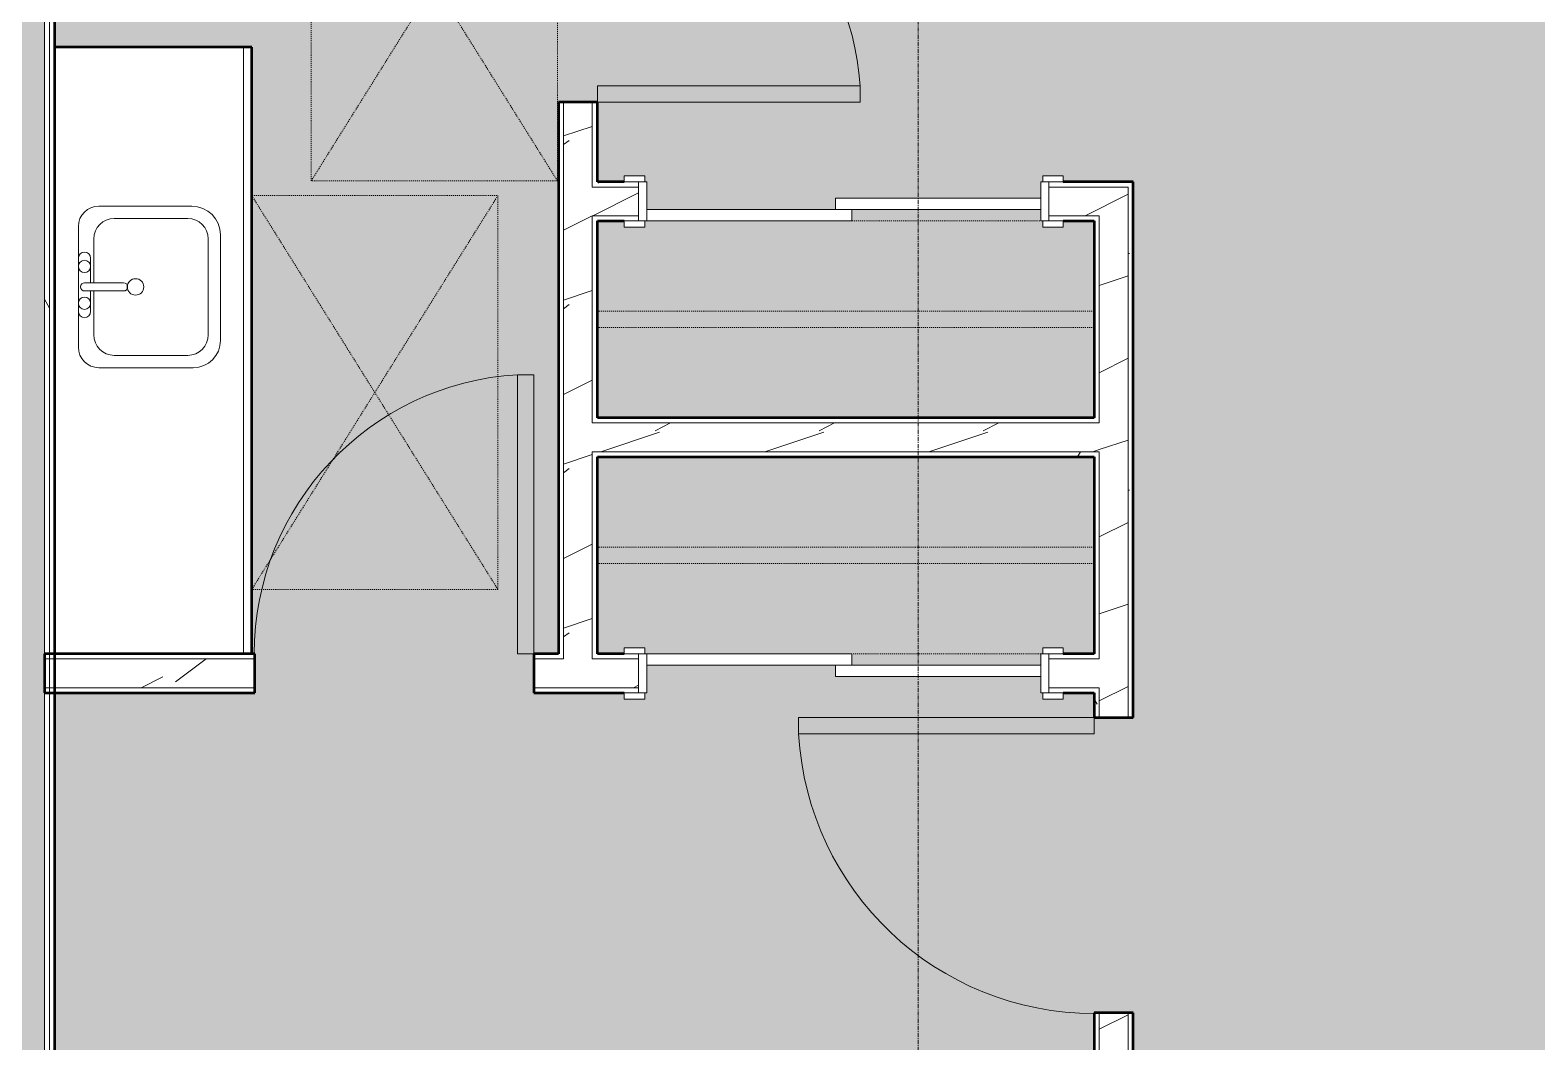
# Model space of a CAD drawing. Header units: inches. Extents: x -4292 to -464, y 9706 to 12474.
# Drawn here: x -2935.5 to -2751.9, y 10185.6 to 10308.9 of the extents above; entities that cross this region are included whole.
import ezdxf

# ---------------------------------------------------------------- set-up
doc = ezdxf.new("R2010")
doc.units = ezdxf.units.IN
doc.header["$MEASUREMENT"] = 0
doc.linetypes.add('Dash', pattern=[0.25, 0.125, -0.125])
doc.linetypes.add('Grid Line 1_2_', pattern=[0.875, 0.5, -0.125, 0.125, -0.125])
for name, color, linetype, lineweight in [('A-AREA-PATT-5', 41, 'Continuous', 9), ('A-DOOR-1', 7, 'Continuous', 9), ('A-DOOR-2', 90, 'Continuous', 20), ('A-DOOR-FRAM-1', 90, 'Continuous', 20), ('A-GENM-HDLN-1', 7, 'Dash', 9), ('A-WALL', 113, 'Continuous', 13), ('A-WALL-2', 250, 'Continuous', 50), ('A-WALL-3', 50, 'Continuous', 13), ('A-WALL-PATT-1', 7, 'Continuous', 9), ('A-WALL-PATT-2', 8, 'Continuous', 9), ('A-WALL-PATT-5', 111, 'Continuous', 9), ('I-WALL-1', 2, 'Continuous', 50), ('P-SANR-FIXT-1', 7, 'Continuous', 9), ('Q-CASE-1', 250, 'Continuous', 50), ('Q-CASE-2', 7, 'Continuous', 9), ('Q-CASE-HDLN-1', 7, 'Dash', 9), ('S-GRID-1', 1, 'Grid Line 1_2_', 9)]:
    doc.layers.add(name, color=color, linetype=linetype, lineweight=lineweight)
pattern_1 = [(0, (0, 0), (38.4, 9.6), [1.584, -27.216, 1.584, -27.216, -153.6]), (0, (0, 0), (38.4, 9.6), [-57.6, 1.584, -56.016, 1.584, -27.216, -67.2]), (0, (0, 0), (38.4, 9.6), [-144, 1.584, -17.616, 1.584, -46.416]), (120, (14.4, 4.8), (-27.513844, 28.4553755), [1.584, -27.216, 1.584, -27.216, -153.6]), (120, (14.4, 4.8), (-27.513844, 28.4553755), [-57.6, 1.584, -56.016, 1.584, -27.216, -67.2]), (120, (14.4, 4.8), (-27.513844, 28.4553755), [-144, 1.584, -17.616, 1.584, -46.416]), (240, (19.2, 24), (-10.886156, -38.0553755), [1.584, -27.216, 1.584, -27.216, -153.6]), (240, (19.2, 24), (-10.886156, -38.0553755), [-57.6, 1.584, -56.016, 1.584, -27.216, -67.2]), (240, (19.2, 24), (-10.886156, -38.0553755), [-144, 1.584, -17.616, 1.584, -46.416])]
pattern_2 = [(216.87, (7.997, 19.992), (59.9755286, 39.9843071), [9.996, -89.964]), (206.565, (19.992, 13.994), (-19.991807, -19.992219), [22.352, -22.352]), (198.435, (19.992, 3.998), (-39.983821, -19.991955), [12.644, -50.576])]

msp = doc.modelspace()

# ---------------------------------------------------------------- hatches: boundary and pattern name
at = {"layer": 'A-AREA-PATT-5'}
h = msp.add_hatch(color=256, dxfattribs=at)
h.paths.add_polyline_path([(-2862.7737, 10341.7644), (-2861.0237, 10341.7644), (-2861.0237, 10313.7644), (-2862.7737, 10313.7644), (-2862.7737, 10328.938)], flags=0)
h.paths.add_polyline_path([(-2932.5237, 9989.0644), (-2870.6362, 9989.0644), (-2870.6362, 10021.3394), (-2863.8737, 10021.3394), (-2863.8737, 10016.5894), (-2865.8862, 10016.5894), (-2865.8862, 9989.0644), (-2832.49, 9989.0644), (-2832.49, 10016.5894), (-2833.8737, 10016.5894), (-2833.8737, 10021.3394), (-2826.4362, 10021.3394), (-2826.4362, 10016.5894), (-2827.74, 10016.5894), (-2827.74, 9989.0644), (-2805.8737, 9989.0644), (-2805.8737, 10016.5894), (-2806.4362, 10016.5894), (-2806.4362, 10021.3394), (-2805.8737, 10021.3394), (-2805.8737, 10189.1144), (-2801.1237, 10189.1144), (-2801.1237, 9989.0644), (-2646.5487, 9989.0644), (-2646.5487, 10021.5894), (-2634.5112, 10021.5894), (-2634.5112, 10022.3144), (-2640.6987, 10022.3144), (-2640.6987, 10061.0761), (-2656.8237, 10061.0761), (-2656.8237, 10079.0761), (-2652.8237, 10079.0761), (-2652.8237, 10115.0761), (-2656.8237, 10115.0761), (-2656.8237, 10133.0761), (-2640.6987, 10133.0761), (-2640.6987, 10240.1769), (-2640.9292, 10246.5144), (-2666.0076, 10246.5144), (-2666.0076, 10239.4399), (-2682.5076, 10239.4399), (-2682.5076, 10246.5144), (-2696.1289, 10246.5144), (-2696.1289, 10239.4399), (-2712.6289, 10239.4399), (-2712.6289, 10246.5144), (-2725.2502, 10246.5144), (-2725.2502, 10239.4399), (-2741.7502, 10239.4399), (-2741.7502, 10246.5144), (-2749.2987, 10246.5144), (-2749.2987, 10282.5144), (-2746.6987, 10282.5144), (-2746.6987, 10283.9425), (-2746.5019, 10284.1394), (-2745.6058, 10284.1394), (-2745.6058, 10284.3894), (-2741.8412, 10284.3894), (-2741.8412, 10284.6394), (-2739.9397, 10284.6394), (-2739.9397, 10284.3894), (-2730.5487, 10284.3894), (-2730.5487, 10284.6394), (-2729.9582, 10284.6394), (-2729.9582, 10284.3894), (-2729.3676, 10284.3894), (-2729.3676, 10284.6394), (-2728.777, 10284.6394), (-2728.777, 10284.3894), (-2728.1865, 10284.3894), (-2728.1865, 10284.6394), (-2727.5959, 10284.6394), (-2727.5959, 10284.3894), (-2727.0054, 10284.3894), (-2727.0054, 10284.6394), (-2726.4148, 10284.6394), (-2726.4148, 10284.3894), (-2723.7917, 10284.3894), (-2723.7706, 10284.1394), (-2722.8423, 10284.1173), (-2722.7564, 10284.0817), (-2722.6987, 10283.9425), (-2722.6987, 10282.5144), (-2664.6987, 10282.5144), (-2664.6987, 10313.6092), (-2665.0737, 10313.6092), (-2665.0737, 10337.6092), (-2664.6987, 10337.6092), (-2664.6987, 10352.1394), (-2694.9487, 10352.1394), (-2694.9487, 10344.1394), (-2730.6987, 10344.1394), (-2730.6987, 10355.1894), (-2739.6987, 10355.1894), (-2739.6987, 10357.1269), (-2740.3237, 10357.1269), (-2740.3237, 10358.1894), (-2775.0737, 10358.1894), (-2775.0737, 10357.1269), (-2775.6987, 10357.1269), (-2775.6987, 10355.1894), (-2799.3737, 10355.1794), (-2799.3737, 10341.7644), (-2806.7737, 10341.7644), (-2806.7737, 10343.5144), (-2807.3987, 10343.5144), (-2807.3987, 10345.5144), (-2806.7737, 10345.5144), (-2806.7737, 10346.6394), (-2804.7737, 10346.6394), (-2804.7737, 10346.5144), (-2804.1237, 10346.5144), (-2804.1237, 10356.4375), (-2803.8987, 10356.4375), (-2803.8987, 10376.1394), (-2866.3987, 10376.1394), (-2866.3987, 10346.5144), (-2864.7737, 10346.5144), (-2864.7737, 10346.6394), (-2862.7737, 10346.6394), (-2862.7737, 10345.5144), (-2862.1487, 10345.5144), (-2862.1487, 10343.5144), (-2862.7737, 10343.5144), (-2862.7737, 10341.7644), (-2866.3987, 10341.7644), (-2866.3987, 10332.0644), (-2871.1487, 10332.0644), (-2871.1487, 10376.1394), (-2907.1487, 10376.1394), (-2907.1487, 10340.7894), (-2911.2737, 10340.7894), (-2911.2737, 10345.5394), (-2911.8987, 10345.5394), (-2911.8987, 10376.1394), (-2932.5237, 10376.1394), (-2932.5237, 10345.5394), (-2931.2737, 10345.5394), (-2931.2737, 10340.7894), (-2932.5237, 10340.7894), (-2932.5237, 10334.7656), (-2924.7975, 10334.7656), (-2923.8331, 10334.6386), (-2922.9344, 10334.2664), (-2922.1627, 10333.6742), (-2921.5705, 10332.9025), (-2921.1983, 10332.0038), (-2921.0713, 10330.9631), (-2921.0713, 10329.6511), (-2918.0475, 10329.9988), (-2917.0475, 10331.1905), (-2916.0475, 10331.7573), (-2914.538, 10332.1151), (-2914.0437, 10332.2022), (-2913.0475, 10332.2894), (-2911.0551, 10332.1151), (-2909.0475, 10331.5771), (-2907.0475, 10330.8492), (-2905.0475, 10329.9166), (-2903.0475, 10328.5292), (-2902.0475, 10327.5292), (-2901.5475, 10326.6631), (-2901.0475, 10325.2894), (-2901.0475, 10324.2894), (-2901.5475, 10322.9157), (-2902.0475, 10322.0496), (-2903.0475, 10321.0496), (-2905.0475, 10319.6622), (-2907.0475, 10318.7296), (-2909.5237, 10317.874), (-2911.0551, 10317.4637), (-2913.0475, 10317.2894), (-2914.538, 10317.4637), (-2915.0475, 10317.5535), (-2916.0475, 10317.8215), (-2917.0475, 10318.3883), (-2918.0475, 10319.58), (-2921.0713, 10319.9277), (-2921.0713, 10318.5394), (-2921.1983, 10317.575), (-2921.5705, 10316.6763), (-2922.1627, 10315.9046), (-2922.9344, 10315.3124), (-2923.8331, 10314.9401), (-2924.7975, 10314.8132), (-2932.5237, 10314.8132), (-2932.5237, 10306.7894), (-2908.5237, 10306.7894), (-2908.5237, 10232.8644), (-2908.1487, 10232.8644), (-2908.1487, 10228.1144), (-2932.5237, 10228.1144), (-2932.5237, 9992.9514)], flags=0)
h.paths.add_polyline_path([(-2835.1237, 9990.3394), (-2863.1237, 9990.3394), (-2863.1237, 10015.5894), (-2853.6152, 10015.5894), (-2853.5902, 10016.0894), (-2853.1323, 10016.0894), (-2853.1323, 10015.5894), (-2836.861, 10015.5894), (-2836.8235, 10016.0894), (-2836.1365, 10016.0894), (-2836.1365, 10015.5894), (-2835.1237, 10015.5894), (-2835.1237, 9991.3394)], flags=0)
h.paths.add_polyline_path([(-2653.7737, 10013.5864), (-2701.7737, 10013.5864), (-2701.7737, 10048.5864), (-2695.7737, 10048.5864), (-2695.7737, 10049.5864), (-2659.7737, 10049.5864), (-2659.7737, 10048.5864), (-2653.7737, 10048.5864), (-2653.7737, 10014.2736)], flags=0)
h.paths.add_polyline_path([(-2920.5724, 10026.1144), (-2930.5862, 10026.1144), (-2930.5862, 10044.1144), (-2912.5862, 10044.1144), (-2912.5862, 10026.1144)], flags=0)
h.paths.add_polyline_path([(-2912.5862, 10048.1144), (-2931.0862, 10048.1144), (-2931.0862, 10126.1144), (-2851.0862, 10126.1144), (-2851.0862, 10048.1144), (-2862.279, 10048.1144)], flags=0)
h.paths.add_polyline_path([(-2737.0987, 10058.5864), (-2741.0987, 10058.5864), (-2741.0987, 10142.5864), (-2706.0987, 10142.5864), (-2706.0987, 10136.5864), (-2705.0987, 10136.5864), (-2705.0987, 10064.5864), (-2706.0987, 10064.5864), (-2706.0987, 10058.5864), (-2733.5987, 10058.5864)], flags=0)
h.paths.add_polyline_path([(-2930.5862, 10128.0462), (-2930.5862, 10146.0462), (-2912.5862, 10146.0462), (-2912.5862, 10128.0462)], flags=0)
h.paths.add_polyline_path([(-2695.7737, 10151.5864), (-2695.7737, 10152.5864), (-2701.7737, 10152.5864), (-2701.7737, 10187.5864), (-2653.7737, 10187.5864), (-2653.7737, 10152.5864), (-2659.7737, 10152.5864), (-2659.7737, 10151.5864), (-2677.9586, 10151.5864)], flags=0)
h.paths.add_polyline_path([(-2805.8737, 10225.1144), (-2805.8737, 10228.1144), (-2809.6362, 10228.1144), (-2809.6362, 10227.3644), (-2812.1362, 10227.3644), (-2812.1362, 10228.1144), (-2812.3862, 10228.1144), (-2812.3862, 10230.1144), (-2837.3862, 10230.1144), (-2837.3862, 10231.4894), (-2860.3862, 10231.4894), (-2860.3862, 10228.1144), (-2860.6362, 10228.0714), (-2860.6362, 10227.3644), (-2863.1362, 10227.3644), (-2863.1362, 10228.1144), (-2874.1487, 10228.1144), (-2874.1487, 10232.8644), (-2871.1487, 10232.8644), (-2871.1487, 10300.0644), (-2866.3987, 10300.0644), (-2866.3987, 10290.3644), (-2863.1362, 10290.3644), (-2863.1362, 10291.1144), (-2860.6362, 10291.1144), (-2860.6362, 10290.3644), (-2860.3862, 10290.3644), (-2860.3862, 10286.9894), (-2837.3862, 10286.9894), (-2837.3862, 10288.3644), (-2812.3862, 10288.3644), (-2812.3862, 10290.3644), (-2812.1362, 10290.3644), (-2812.1362, 10291.1144), (-2809.6362, 10291.1144), (-2809.6362, 10290.3644), (-2801.1237, 10290.3644), (-2801.1237, 10225.1144), (-2805.2487, 10225.1144)], flags=0)
h.paths.add_polyline_path([(-2812.3862, 10231.4894), (-2812.3706, 10232.8644), (-2812.1362, 10232.8644), (-2812.1362, 10233.6144), (-2809.6362, 10233.6144), (-2809.6362, 10232.8644), (-2805.8737, 10232.8644), (-2805.8737, 10256.8644), (-2866.3987, 10256.8644), (-2866.3987, 10232.8644), (-2863.1362, 10232.8644), (-2863.1362, 10233.6144), (-2860.6362, 10233.6144), (-2860.6362, 10232.8644), (-2835.3862, 10232.8644), (-2835.3862, 10231.4894)], flags=0)
h.paths.add_polyline_path([(-2809.6362, 10261.6144), (-2805.8737, 10261.6144), (-2805.8737, 10285.6144), (-2809.6362, 10285.6144), (-2809.6362, 10284.8644), (-2812.1362, 10284.8644), (-2812.1362, 10285.6144), (-2812.3862, 10285.6144), (-2812.3862, 10286.9894), (-2835.3862, 10286.9894), (-2835.3862, 10285.6144), (-2860.6362, 10285.6144), (-2860.6362, 10284.8644), (-2863.1362, 10284.8644), (-2863.1362, 10285.6144), (-2866.3987, 10285.6144), (-2866.3987, 10261.6144), (-2811.3862, 10261.6144)], flags=0)
h.paths.add_polyline_path([(-2806.7737, 10313.7644), (-2808.5237, 10313.7644), (-2808.5237, 10341.7644), (-2806.7737, 10341.7644), (-2806.7737, 10328.938)], flags=0)
h.paths.add_polyline_path([(-2741.4487, 10319.1894), (-2741.4487, 10355.1894), (-2739.6987, 10355.1894), (-2739.6987, 10319.1894)], flags=0)
h.paths.add_polyline_path([(-2863.3237, 10348.0987), (-2863.3237, 10374.0987), (-2838.3237, 10374.0987), (-2838.3237, 10348.0987), (-2862.7737, 10348.0987)], flags=0)
h.paths.add_polyline_path([(-2730.6987, 10374.1394), (-2694.9487, 10374.1394), (-2694.9487, 10376.1394), (-2730.6987, 10376.1394)], flags=0)
at = {"layer": 'A-WALL-PATT-1'}
h = msp.add_hatch(dxfattribs=at)
h.set_pattern_fill('FP_1', color=256, style=0, pattern_type=2)
h.set_pattern_definition(pattern_1)
h.paths.add_polyline_path([(-2801.1237, 10289.7394), (-2801.1237, 10290.3644), (-2811.3862, 10290.3644), (-2811.3862, 10289.7394), (-2801.7487, 10289.7394)], flags=0)
h.paths.add_polyline_path([(-2866.3987, 10289.7394), (-2861.3862, 10289.7394), (-2861.3862, 10290.3644), (-2866.3987, 10290.3644)], flags=0)
h = msp.add_hatch(dxfattribs=at)
h.set_pattern_fill('FP_1', color=256, style=0, pattern_type=2)
h.set_pattern_definition(pattern_1)
h.paths.add_polyline_path([(-2801.1237, 9988.4394), (-2801.1237, 10189.1144), (-2801.7487, 10189.1144), (-2801.7487, 9988.4394)], flags=0)
h.paths.add_polyline_path([(-2801.7487, 10225.1144), (-2801.1237, 10225.1144), (-2801.1237, 10289.7394), (-2801.7487, 10289.7394), (-2801.7487, 10231.7252)], flags=0)
h = msp.add_hatch(dxfattribs=at)
h.set_pattern_fill('FP_1', color=256, style=0, pattern_type=2)
h.set_pattern_definition(pattern_1)
h.paths.add_polyline_path([(-2805.2487, 9988.4394), (-2805.2487, 10189.1144), (-2805.8737, 10189.1144), (-2805.8737, 9988.4394)], flags=0)
h.paths.add_polyline_path([(-2805.8737, 10225.1144), (-2805.2487, 10225.1144), (-2805.2487, 10228.7394), (-2805.8737, 10228.7394), (-2805.8737, 10228.1144)], flags=0)
h.paths.add_polyline_path([(-2805.2487, 10232.2394), (-2805.2487, 10257.4894), (-2805.8737, 10257.4894), (-2805.8737, 10232.2394)], flags=0)
h.paths.add_polyline_path([(-2805.8737, 10260.9894), (-2805.2487, 10260.9894), (-2805.2487, 10285.6144), (-2805.8737, 10285.6144), (-2805.8737, 10261.6144)], flags=0)
h = msp.add_hatch(dxfattribs=at)
h.set_pattern_fill('FP_1', color=256, style=0, pattern_type=2)
h.set_pattern_definition(pattern_1)
h.paths.add_polyline_path([(-2843.3467, 10256.8644), (-2805.8737, 10256.8644), (-2805.8737, 10257.4894), (-2866.3987, 10257.4894), (-2866.3987, 10256.8644)], flags=0)
at = {"layer": 'A-WALL-PATT-2'}
h = msp.add_hatch(dxfattribs=at)
h.set_pattern_fill('FP_2', color=256, style=0, pattern_type=2)
h.set_pattern_definition(pattern_2)
h.paths.add_polyline_path([(-2867.04, 10232.2394), (-2867.0237, 10232.2394), (-2867.0237, 10300.0644), (-2870.5237, 10300.0644), (-2870.5237, 10232.2394)], flags=0)
h.paths.add_polyline_path([(-2867.0237, 10332.0644), (-2867.0237, 10377.3894), (-2870.5237, 10377.3894), (-2870.5237, 10332.0644)], flags=0)
h = msp.add_hatch(dxfattribs=at)
h.set_pattern_fill('FP_2', color=256, style=0, pattern_type=2)
h.set_pattern_definition(pattern_2)
h.paths.add_polyline_path([(-2805.2487, 10286.2394), (-2801.7487, 10286.2394), (-2801.7487, 10289.7394), (-2811.3862, 10289.7394), (-2811.3862, 10286.2394), (-2805.8737, 10286.2394)], flags=0)
h.paths.add_polyline_path([(-2861.3862, 10286.2394), (-2861.3862, 10289.7394), (-2867.0237, 10289.7394), (-2867.0237, 10286.2394), (-2866.3987, 10286.2394)], flags=0)
h = msp.add_hatch(dxfattribs=at)
h.set_pattern_fill('FP_2', color=256, style=0, pattern_type=2)
h.set_pattern_definition(pattern_2)
h.paths.add_polyline_path([(-2805.2487, 9988.4394), (-2801.7487, 9988.4394), (-2801.7487, 10189.1144), (-2805.2487, 10189.1144), (-2805.2487, 9996.7836)], flags=0)
h.paths.add_polyline_path([(-2805.2487, 10225.1144), (-2801.7487, 10225.1144), (-2801.7487, 10286.2394), (-2805.2487, 10286.2394), (-2805.2487, 10228.7394)], flags=0)
h = msp.add_hatch(dxfattribs=at)
h.set_pattern_fill('FP_2', color=256, style=0, pattern_type=2)
h.set_pattern_definition(pattern_2)
h.paths.add_polyline_path([(-2805.2487, 10257.4894), (-2805.2487, 10260.9894), (-2867.0237, 10260.9894), (-2867.0237, 10257.4894), (-2805.8737, 10257.4894)], flags=0)
h = msp.add_hatch(dxfattribs=at)
h.set_pattern_fill('FP_2', color=256, style=0, pattern_type=2)
h.set_pattern_definition(pattern_2)
h.paths.add_polyline_path([(-2811.3862, 10228.7394), (-2805.2487, 10228.7394), (-2805.2487, 10232.2394), (-2811.3862, 10232.2394), (-2811.3862, 10231.1273)], flags=0)
h.paths.add_polyline_path([(-2871.11, 10228.7394), (-2861.3862, 10228.7394), (-2861.3862, 10232.2394), (-2874.1487, 10232.2394), (-2874.1487, 10228.7394)], flags=0)
h.paths.add_polyline_path([(-2909.5237, 10228.7394), (-2908.1487, 10228.7394), (-2908.1487, 10232.2394), (-2932.5237, 10232.2394), (-2932.5237, 10228.7394)], flags=0)
at = {"layer": 'A-WALL-PATT-5'}
h = msp.add_hatch(dxfattribs=at)
h.set_pattern_fill('FP_41', color=256, style=0, pattern_type=2)
h.set_pattern_definition([(161.57, (0.6, 0.6), (-4.80033747, -0.00041462), [0, -34.152, 3.792, 0]), (18.43, (-0.6, 0.6), (-4.80033747, 0.00041462), [0, -34.152, 3.792, 0]), (108.43, (0.6, 0.6), (2.39913218, -12.00105099), [11.382, -26.562]), (71.57, (-0.6, 0.6), (2.39913218, 12.00105099), [11.382, -26.562])])
h.paths.add_polyline_path([(-2933.7737, 9988.8144), (-2933.7737, 10377.3894), (-2937.2737, 10377.3894), (-2937.2737, 9988.8144)], flags=0)
h = msp.add_hatch(dxfattribs=at)
h.set_pattern_fill('FP_1', color=256, style=0, pattern_type=2)
h.set_pattern_definition(pattern_1)
h.paths.add_polyline_path([(-2933.1487, 9988.8144), (-2933.1487, 10376.7644), (-2933.7737, 10376.7614), (-2933.7737, 9988.8144)], flags=0)
h = msp.add_hatch(dxfattribs=at)
h.set_pattern_fill('FP_1', color=256, style=0, pattern_type=2)
h.set_pattern_definition(pattern_1)
h.paths.add_polyline_path([(-2932.5237, 9988.8144), (-2932.5237, 10376.1394), (-2933.1487, 10376.1394), (-2933.1487, 9988.8144)], flags=0)

# ---------------------------------------------------------------- linework, layer by layer
at = {"layer": 'A-DOOR-1'}
for p, q in [((-2863.1362, 10291.1144), (-2860.6362, 10291.1144)), ((-2863.1362, 10290.3644), (-2863.1362, 10291.1144)), ((-2860.6362, 10290.3644), (-2863.1362, 10290.3644)), ((-2860.6362, 10291.1144), (-2860.6362, 10290.3644)), ((-2812.1362, 10291.1144), (-2809.6362, 10291.1144)), ((-2812.1362, 10290.3644), (-2812.1362, 10291.1144)), ((-2809.6362, 10290.3644), (-2812.1362, 10290.3644)), ((-2809.6362, 10291.1144), (-2809.6362, 10290.3644)), ((-2863.1362, 10285.6144), (-2860.6362, 10285.6144)), ((-2863.1362, 10284.8644), (-2863.1362, 10285.6144)), ((-2860.6362, 10284.8644), (-2863.1362, 10284.8644)), ((-2860.6362, 10285.6144), (-2860.6362, 10284.8644)), ((-2812.1362, 10285.6144), (-2809.6362, 10285.6144)), ((-2812.1362, 10284.8644), (-2812.1362, 10285.6144)), ((-2809.6362, 10284.8644), (-2812.1362, 10284.8644)), ((-2809.6362, 10285.6144), (-2809.6362, 10284.8644)), ((-2860.6362, 10233.6144), (-2863.1362, 10233.6144)), ((-2863.1362, 10233.6144), (-2863.1362, 10232.8644)), ((-2860.6362, 10232.8644), (-2860.6362, 10233.6144)), ((-2809.6362, 10233.6144), (-2812.1362, 10233.6144)), ((-2812.1362, 10233.6144), (-2812.1362, 10232.8644)), ((-2809.6362, 10232.8644), (-2809.6362, 10233.6144)), ((-2863.1362, 10232.8644), (-2860.6362, 10232.8644)), ((-2812.1362, 10232.8644), (-2809.6362, 10232.8644)), ((-2860.6362, 10228.1144), (-2863.1362, 10228.1144)), ((-2863.1362, 10228.1144), (-2863.1362, 10227.3644)), ((-2860.6362, 10227.3644), (-2860.6362, 10228.1144)), ((-2809.6362, 10228.1144), (-2812.1362, 10228.1144)), ((-2812.1362, 10228.1144), (-2812.1362, 10227.3644)), ((-2809.6362, 10227.3644), (-2809.6362, 10228.1144)), ((-2863.1362, 10227.3644), (-2860.6362, 10227.3644)), ((-2812.1362, 10227.3644), (-2809.6362, 10227.3644))]:
    msp.add_line(p, q, dxfattribs=at)
for centre, radius, start, end in [((-2866.3987, 10300.0644), 32.0666, 3.575871, 90), ((-2874.1487, 10232.8644), 34.0666, 93.365687, 180), ((-2805.8737, 10225.1144), 36.0666, 183.178852, 270)]:
    msp.add_arc(centre, radius, start, end, dxfattribs=at)
at = {"layer": 'A-DOOR-2'}
for p, q in [((-2866.3987, 10302.0644), (-2834.3946, 10302.0644)), ((-2866.3987, 10300.0644), (-2866.3987, 10302.0644)), ((-2834.3946, 10300.0644), (-2834.3946, 10302.0644)), ((-2866.3987, 10300.0644), (-2834.3946, 10300.0644)), ((-2837.3862, 10288.3644), (-2812.3862, 10288.3644)), ((-2837.3862, 10286.9894), (-2837.3862, 10288.3644)), ((-2812.3862, 10288.3644), (-2812.3862, 10286.9894)), ((-2860.3862, 10286.9894), (-2835.3862, 10286.9894)), ((-2860.3862, 10285.6144), (-2860.3862, 10286.9894)), ((-2812.3862, 10286.9894), (-2837.3862, 10286.9894)), ((-2835.3862, 10286.9894), (-2835.3862, 10285.6144)), ((-2835.3862, 10285.6144), (-2860.3862, 10285.6144)), ((-2876.1487, 10232.8644), (-2876.1487, 10266.8722)), ((-2874.1487, 10266.8722), (-2876.1487, 10266.8722)), ((-2874.1487, 10232.8644), (-2874.1487, 10266.8722)), ((-2874.1487, 10232.8644), (-2876.1487, 10232.8644)), ((-2835.3862, 10232.8644), (-2860.3862, 10232.8644)), ((-2860.3862, 10232.8644), (-2860.3862, 10231.4894)), ((-2860.3862, 10231.4894), (-2835.3862, 10231.4894)), ((-2812.3862, 10231.4894), (-2837.3862, 10231.4894)), ((-2837.3862, 10231.4894), (-2837.3862, 10230.1144)), ((-2835.3862, 10231.4894), (-2835.3862, 10232.8644)), ((-2812.3862, 10230.1144), (-2812.3862, 10231.4894)), ((-2837.3862, 10230.1144), (-2812.3862, 10230.1144)), ((-2841.8848, 10225.1144), (-2841.8848, 10223.1144)), ((-2805.8737, 10225.1144), (-2841.8848, 10225.1144)), ((-2805.8737, 10225.1144), (-2805.8737, 10223.1144)), ((-2805.8737, 10223.1144), (-2841.8848, 10223.1144))]:
    msp.add_line(p, q, dxfattribs=at)
at = {"layer": 'A-DOOR-FRAM-1'}
for p, q in [((-2861.3862, 10290.3644), (-2860.3862, 10290.3644)), ((-2861.3862, 10285.6144), (-2861.3862, 10290.3644)), ((-2860.3862, 10290.3644), (-2860.3862, 10285.6144)), ((-2812.3862, 10290.3644), (-2811.3862, 10290.3644)), ((-2812.3862, 10285.6144), (-2812.3862, 10290.3644)), ((-2811.3862, 10290.3644), (-2811.3862, 10285.6144)), ((-2860.3862, 10285.6144), (-2861.3862, 10285.6144)), ((-2811.3862, 10285.6144), (-2812.3862, 10285.6144)), ((-2860.3862, 10232.8644), (-2861.3862, 10232.8644)), ((-2861.3862, 10232.8644), (-2861.3862, 10228.1144)), ((-2860.3862, 10228.1144), (-2860.3862, 10232.8644)), ((-2812.3862, 10232.8644), (-2812.3862, 10228.1144)), ((-2811.3862, 10232.8644), (-2812.3862, 10232.8644)), ((-2811.3862, 10228.1144), (-2811.3862, 10232.8644)), ((-2861.3862, 10228.1144), (-2860.3862, 10228.1144)), ((-2812.3862, 10228.1144), (-2811.3862, 10228.1144))]:
    msp.add_line(p, q, dxfattribs=at)
at = {"layer": 'A-GENM-HDLN-1'}
for p, q in [((-2901.2737, 10290.4894), (-2871.2737, 10338.4894)), ((-2871.2737, 10290.4894), (-2901.2737, 10338.4894)), ((-2871.2737, 10338.4894), (-2871.2737, 10290.4894)), ((-2901.2737, 10290.4894), (-2901.2737, 10323.6679)), ((-2871.2737, 10290.4894), (-2901.2737, 10290.4894)), ((-2908.5237, 10240.7065), (-2878.5237, 10288.7065)), ((-2878.5237, 10240.7065), (-2908.5237, 10288.7065)), ((-2908.5237, 10288.7065), (-2878.5237, 10288.7065)), ((-2878.5237, 10288.7065), (-2878.5237, 10240.7065)), ((-2878.5237, 10240.7065), (-2908.5237, 10240.7065))]:
    msp.add_line(p, q, dxfattribs=at)
at = {"layer": 'A-WALL'}
for p, q in [((-2933.7737, 10377.3894), (-2933.7737, 9988.8144)), ((-2933.1487, 10376.7644), (-2933.1487, 9988.8144))]:
    msp.add_line(p, q, dxfattribs=at)
at = {"layer": 'A-WALL-2'}
for p, q in [((-2871.1487, 10300.0644), (-2871.1487, 10232.8644)), ((-2866.3987, 10300.0644), (-2871.1487, 10300.0644)), ((-2866.3987, 10290.3644), (-2866.3987, 10300.0644)), ((-2863.1362, 10290.3644), (-2866.3987, 10290.3644)), ((-2801.1237, 10290.3644), (-2809.6362, 10290.3644)), ((-2801.1237, 10289.7394), (-2801.1237, 10290.3644)), ((-2801.1237, 10285.6144), (-2801.1237, 10289.7394)), ((-2866.3987, 10285.6144), (-2863.1362, 10285.6144)), ((-2866.3987, 10261.6144), (-2866.3987, 10285.6144)), ((-2809.6362, 10285.6144), (-2805.8737, 10285.6144)), ((-2805.8737, 10285.6144), (-2805.8737, 10261.6144)), ((-2801.1237, 10225.1144), (-2801.1237, 10285.6144)), ((-2805.8737, 10261.6144), (-2866.3987, 10261.6144)), ((-2866.3987, 10232.8644), (-2866.3987, 10256.8644)), ((-2866.3987, 10256.8644), (-2805.8737, 10256.8644)), ((-2805.8737, 10256.8644), (-2805.8737, 10232.8644)), ((-2908.1487, 10232.8644), (-2933.7737, 10232.8644)), ((-2933.7737, 10232.8644), (-2933.7737, 10228.1144)), ((-2908.1487, 10228.1144), (-2908.1487, 10232.8644)), ((-2871.1487, 10232.8644), (-2874.1487, 10232.8644)), ((-2874.1487, 10232.8644), (-2874.1487, 10228.1144)), ((-2863.1362, 10232.8644), (-2866.3987, 10232.8644)), ((-2805.8737, 10232.8644), (-2809.6362, 10232.8644)), ((-2933.7737, 10228.1144), (-2908.1487, 10228.1144)), ((-2874.1487, 10228.1144), (-2863.1362, 10228.1144)), ((-2809.6362, 10228.1144), (-2805.8737, 10228.1144)), ((-2805.8737, 10228.1144), (-2805.8737, 10225.1144)), ((-2805.8737, 10225.1144), (-2801.1237, 10225.1144)), ((-2801.1237, 10189.1144), (-2805.8737, 10189.1144)), ((-2805.8737, 10189.1144), (-2805.8737, 9988.4394)), ((-2801.1237, 9988.4394), (-2801.1237, 10189.1144))]:
    msp.add_line(p, q, dxfattribs=at)
at = {"layer": 'A-WALL-3'}
for p, q in [((-2870.5237, 10232.8644), (-2870.5237, 10300.0644)), ((-2867.0237, 10289.7394), (-2867.0237, 10300.0644)), ((-2866.3987, 10289.7394), (-2867.0237, 10289.7394)), ((-2861.3862, 10289.7394), (-2866.3987, 10289.7394)), ((-2801.7487, 10289.7394), (-2811.3862, 10289.7394)), ((-2801.7487, 10289.7394), (-2801.7487, 10286.2394)), ((-2866.3987, 10286.2394), (-2867.0237, 10286.2394)), ((-2867.0237, 10260.9894), (-2867.0237, 10286.2394)), ((-2861.3862, 10286.2394), (-2866.3987, 10286.2394)), ((-2805.2487, 10286.2394), (-2811.3862, 10286.2394)), ((-2805.2487, 10286.2394), (-2805.2487, 10285.6144)), ((-2805.2487, 10285.6144), (-2805.2487, 10260.9894)), ((-2801.7487, 10286.2394), (-2801.7487, 10285.6144)), ((-2801.7487, 10285.6144), (-2801.7487, 10225.1144)), ((-2866.3987, 10260.9894), (-2867.0237, 10260.9894)), ((-2866.3987, 10260.9894), (-2805.8737, 10260.9894)), ((-2805.8737, 10260.9894), (-2805.2487, 10260.9894)), ((-2867.0237, 10232.8644), (-2867.0237, 10257.4894)), ((-2866.3987, 10257.4894), (-2867.0237, 10257.4894)), ((-2866.3987, 10257.4894), (-2805.8737, 10257.4894)), ((-2805.8737, 10257.4894), (-2805.2487, 10257.4894)), ((-2805.2487, 10257.4894), (-2805.2487, 10232.2394)), ((-2933.7737, 10232.2394), (-2908.1487, 10232.2394)), ((-2874.1487, 10232.2394), (-2870.5237, 10232.2394)), ((-2870.5237, 10232.2394), (-2870.5237, 10232.8644)), ((-2867.0237, 10232.2394), (-2867.0237, 10232.8644)), ((-2867.0237, 10232.2394), (-2861.3862, 10232.2394)), ((-2811.3862, 10232.2394), (-2805.8737, 10232.2394)), ((-2805.8737, 10232.2394), (-2805.2487, 10232.2394)), ((-2933.7737, 10228.7394), (-2908.1487, 10228.7394)), ((-2874.1487, 10228.7394), (-2861.3862, 10228.7394)), ((-2811.3862, 10228.7394), (-2805.8737, 10228.7394)), ((-2805.8737, 10228.7394), (-2805.2487, 10228.7394)), ((-2805.2487, 10228.7394), (-2805.2487, 10225.1144)), ((-2805.2487, 10189.1144), (-2805.2487, 9988.4394)), ((-2801.7487, 10189.1144), (-2801.7487, 9988.4394))]:
    msp.add_line(p, q, dxfattribs=at)
at = {"layer": 'I-WALL-1'}
msp.add_line((-2932.5237, 9988.8144), (-2932.5237, 10376.1394), dxfattribs=at)
at = {"layer": 'P-SANR-FIXT-1'}
for p, q in [((-2927.1487, 10287.4139), (-2915.8259, 10287.4139)), ((-2927.1487, 10287.4139), (-2915.8259, 10287.4139)), ((-2929.6487, 10270.2289), (-2929.6487, 10284.9139)), ((-2929.6487, 10270.2289), (-2929.6487, 10284.9139)), ((-2925.2737, 10285.9139), (-2916.3259, 10285.9139)), ((-2927.7737, 10278.0714), (-2927.7737, 10283.4139)), ((-2913.8259, 10283.4139), (-2913.8259, 10271.7289)), ((-2912.3259, 10283.9139), (-2912.3259, 10271.0497)), ((-2912.3259, 10283.9139), (-2912.3259, 10271.0497)), ((-2929.6487, 10274.5714), (-2929.6487, 10281.0714)), ((-2928.1487, 10281.0714), (-2928.1487, 10278.0714)), ((-2928.8849, 10278.0714), (-2924.1466, 10278.0714)), ((-2928.8849, 10277.0714), (-2924.1466, 10277.0714)), ((-2928.1487, 10277.0714), (-2928.1487, 10274.5714)), ((-2927.7737, 10271.7289), (-2927.7737, 10277.0714)), ((-2916.3259, 10269.2289), (-2925.2737, 10269.2289)), ((-2915.6468, 10267.7289), (-2927.1487, 10267.7289)), ((-2915.6468, 10267.7289), (-2927.1487, 10267.7289))]:
    msp.add_line(p, q, dxfattribs=at)
for centre, radius, start, end in [((-2927.1487, 10284.9139), 2.5, 90, 180), ((-2927.1487, 10284.9139), 2.5, 90, 180), ((-2915.8259, 10283.9139), 3.5, 0, 90), ((-2915.8259, 10283.9139), 3.5, 0, 90), ((-2925.2737, 10283.4139), 2.5, 90, 180), ((-2916.3259, 10283.4139), 2.5, 0, 90), ((-2928.8987, 10281.0714), 0.75, 0, 180), ((-2928.8987, 10280.0714), 0.75, 90, 270), ((-2928.8987, 10280.0714), 0.75, 270, 90), ((-2928.8849, 10277.5714), 0.5, 90, 270), ((-2924.1466, 10277.5714), 0.5, 270, 90), ((-2922.6814, 10277.5714), 1, 90, 270), ((-2922.6814, 10277.5714), 1, 270, 90), ((-2928.8987, 10275.5714), 0.75, 90, 270), ((-2928.8987, 10275.5714), 0.75, 270, 90), ((-2928.8987, 10274.5714), 0.75, 180, 0), ((-2925.2737, 10271.7289), 2.5, 180, 270), ((-2916.3259, 10271.7289), 2.5, 270, 360), ((-2927.1487, 10270.2289), 2.5, 180, 270), ((-2927.1487, 10270.2289), 2.5, 180, 270), ((-2915.6468, 10271.0497), 3.3209, 270, 360), ((-2915.6468, 10271.0497), 3.3209, 270, 360)]:
    msp.add_arc(centre, radius, start, end, dxfattribs=at)
at = {"layer": 'Q-CASE-1'}
for p, q in [((-2908.5237, 10306.7894), (-2932.5237, 10306.7894)), ((-2908.5237, 10232.8644), (-2908.5237, 10306.7894))]:
    msp.add_line(p, q, dxfattribs=at)
at = {"layer": 'Q-CASE-2'}
for p, q in [((-2932.5237, 10306.7894), (-2909.5237, 10306.7894)), ((-2909.5237, 10306.7894), (-2908.5237, 10306.7894)), ((-2909.5237, 10232.8644), (-2909.5237, 10306.7894)), ((-2909.5237, 10306.7894), (-2909.5237, 10232.8644)), ((-2908.5237, 10306.7894), (-2908.5237, 10232.8644))]:
    msp.add_line(p, q, dxfattribs=at)
at = {"layer": 'Q-CASE-HDLN-1'}
for p, q in [((-2866.3987, 10261.6144), (-2866.3987, 10285.6144)), ((-2866.3987, 10285.6144), (-2863.1362, 10285.6144)), ((-2835.3862, 10285.6144), (-2812.3862, 10285.6144)), ((-2809.6362, 10285.6144), (-2805.8737, 10285.6144)), ((-2805.8737, 10285.6144), (-2805.8737, 10261.6144)), ((-2805.8737, 10274.6144), (-2866.3987, 10274.6144)), ((-2805.8737, 10272.6144), (-2866.3987, 10272.6144)), ((-2805.8737, 10261.6144), (-2866.3987, 10261.6144)), ((-2866.3987, 10232.8644), (-2866.3987, 10256.8644)), ((-2866.3987, 10256.8644), (-2805.8737, 10256.8644)), ((-2805.8737, 10256.8644), (-2805.8737, 10232.8644)), ((-2805.8737, 10245.8644), (-2866.3987, 10245.8644)), ((-2805.8737, 10243.8644), (-2866.3987, 10243.8644)), ((-2863.1362, 10232.8644), (-2866.3987, 10232.8644)), ((-2812.3862, 10232.8644), (-2835.3862, 10232.8644)), ((-2805.8737, 10232.8644), (-2809.6362, 10232.8644))]:
    msp.add_line(p, q, dxfattribs=at)
at = {"layer": 'S-GRID-1'}
msp.add_line((-2827.3237, 9836.1797), (-2827.3237, 12413.7371), dxfattribs=at)

doc.saveas('drawing.dxf')
